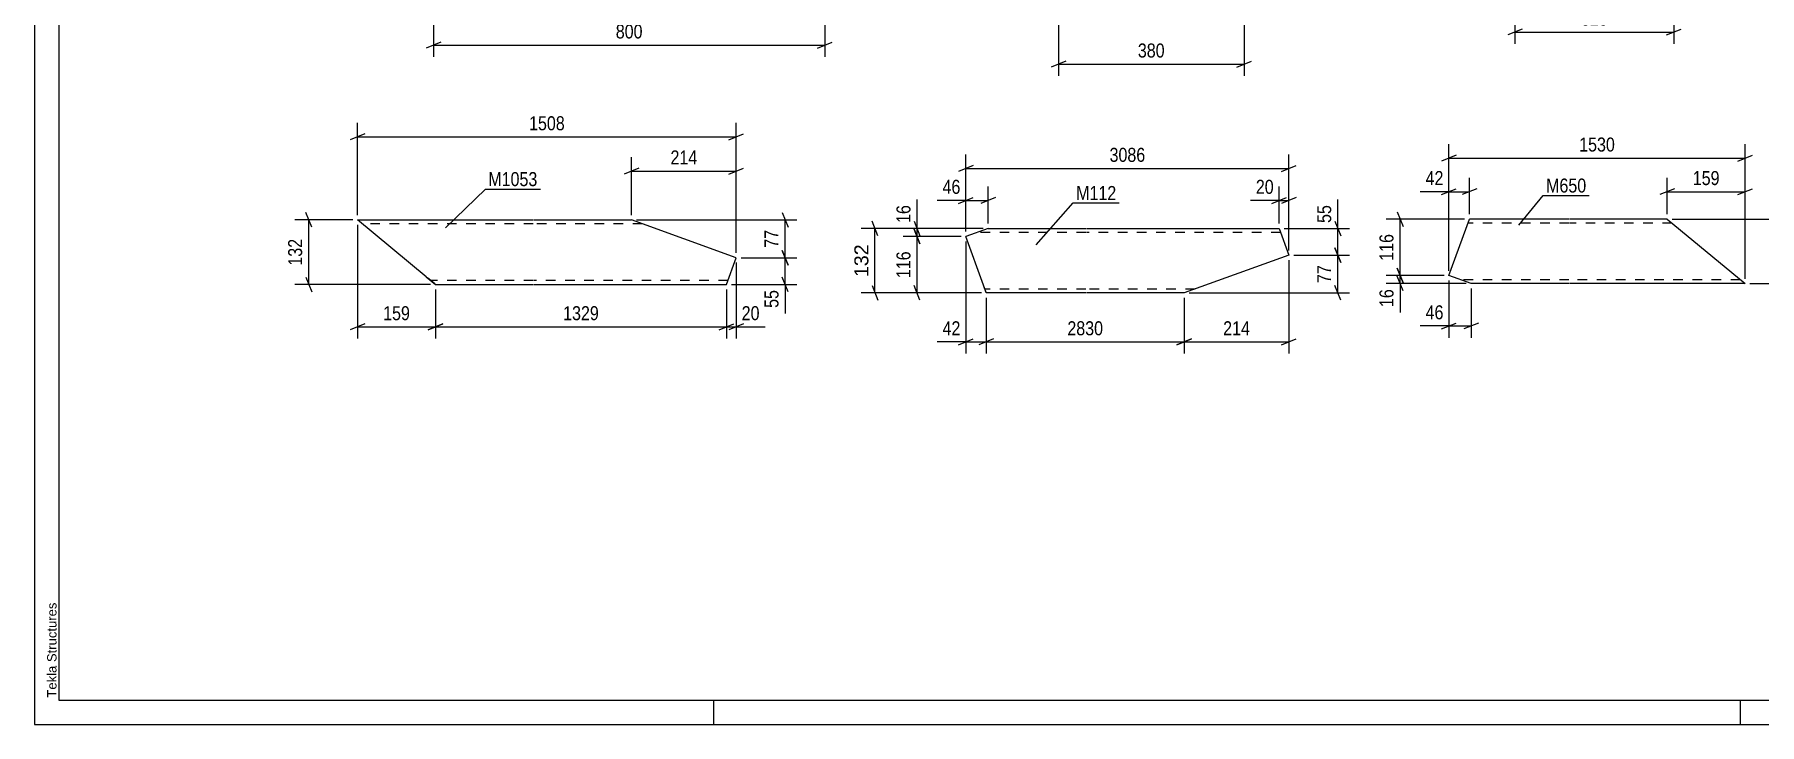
# Model space of a CAD drawing. Header units: millimetres. Extents: x 0 to 1189, y 0 to 841.
# Drawn here: x 0 to 352.9, y 0 to 141.1 of the extents above; entities that cross this region are included whole.
import ezdxf

# ---------------------------------------------------------------- set-up
doc = ezdxf.new("R2010")
doc.units = ezdxf.units.MM
doc.linetypes.add('DXK_LINE_DOT2', pattern=[3.9198, 1.9599, -1.9599])
doc.styles.add('Arial', font='ARIAL.TTF', dxfattribs={"height": 0.2})
doc.styles.add('Arial Narrow', font='ARIALN.TTF', dxfattribs={"height": 0.2})

# ---------------------------------------------------------------- blocks, each defined once
blk = doc.blocks.new('Unknown-285407614-1132')
at = {"color": 5, "linetype": 'Continuous'}
for p, q in [((0, 841), (0, 0)), ((5, 836), (5, 5)), ((5, 5), (1184, 5)), ((139, 0), (139, 5)), ((349, 0), (349, 5)), ((0, 0), (1189, 0))]:
    blk.add_line(p, q, dxfattribs=at)
at = {"color": 174, "linetype": 'Continuous', "style": 'Arial'}
blk.add_text('Tekla Structures', height=1.9102, rotation=90, dxfattribs=at).set_placement((4.5, 5.5))
blk = doc.blocks.new('Part-285407614-6128 - 6122')
at = {"color": 2, "linetype": 'Continuous'}
for p, q in [((195.11, 101.45), (190.56, 99.8)), ((194.15, 89.85), (190.56, 99.8)), ((195.11, 101.45), (215.11, 101.45)), ((215.21, 101.45), (254.65, 101.45)), ((254.65, 101.45), (256.63, 95.97)), ((256.63, 95.97), (235.21, 88.25)), ((194.72, 88.25), (194.15, 89.85)), ((215.11, 88.25), (194.72, 88.25)), ((235.21, 88.25), (215.21, 88.25))]:
    blk.add_line(p, q, dxfattribs=at)
at = {"color": 7, "linetype": 'DXK_LINE_DOT2'}
for p, q in [((215.11, 100.65), (192.89, 100.65)), ((254.94, 100.65), (215.21, 100.65)), ((194.68, 88.37), (194.15, 89.85)), ((215.11, 89.05), (194.43, 89.05)), ((237.43, 89.05), (215.21, 89.05))]:
    blk.add_line(p, q, dxfattribs=at)
blk = doc.blocks.new('Part-285407614-6309 - 6303')
at = {"color": 2, "linetype": 'Continuous'}
for p, q in [((289.38, 91.8), (293.55, 103.36)), ((313.93, 103.36), (293.55, 103.36)), ((334.03, 103.36), (314.03, 103.36)), ((334.03, 103.36), (349.96, 90.16)), ((293.93, 90.16), (289.38, 91.8)), ((313.93, 90.16), (293.93, 90.16)), ((349.96, 90.16), (314.03, 90.16))]:
    blk.add_line(p, q, dxfattribs=at)
at = {"color": 7, "linetype": 'DXK_LINE_DOT2'}
for p, q in [((313.93, 102.56), (293.26, 102.56)), ((335, 102.56), (314.03, 102.56)), ((313.93, 90.96), (291.72, 90.96)), ((349, 90.96), (314.03, 90.96)), ((348.72, 91.19), (348.77, 91.14)), ((348.92, 91.02), (349, 90.96))]:
    blk.add_line(p, q, dxfattribs=at)
blk = doc.blocks.new('Part-285407614-7165 - 7159')
at = {"color": 2, "linetype": 'Continuous'}
for p, q in [((80.11, 91.58), (66.11, 103.18)), ((66.11, 103.18), (102.04, 103.18)), ((102.14, 103.18), (122.14, 103.18)), ((143.56, 95.46), (122.14, 103.18)), ((141.58, 89.98), (143.56, 95.46)), ((80.11, 91.58), (82.04, 89.98)), ((82.04, 89.98), (102.04, 89.98)), ((102.14, 89.98), (141.58, 89.98))]:
    blk.add_line(p, q, dxfattribs=at)
at = {"color": 7, "linetype": 'DXK_LINE_DOT2'}
for p, q in [((102.04, 102.38), (67.07, 102.38)), ((124.36, 102.38), (102.14, 102.38)), ((81.89, 90.1), (80.11, 91.58)), ((80.79, 91.01), (80.85, 90.97)), ((81, 90.84), (81.07, 90.78)), ((102.04, 90.78), (81.07, 90.78)), ((141.87, 90.78), (102.14, 90.78))]:
    blk.add_line(p, q, dxfattribs=at)
blk = doc.blocks.new('StraightDimension-285407614-6162 - 6122')
at = {"color": 7, "linetype": 'Continuous'}
for p, q in [((189.56, 99.8), (177.71, 99.8)), ((179.96, 101.3), (181.16, 98.3)), ((180.56, 88.25), (180.56, 99.8)), ((193.72, 88.25), (177.71, 88.25)), ((181.16, 86.75), (179.96, 89.75))]:
    blk.add_line(p, q, dxfattribs=at)
at = {"color": 0}
blk.add_wipeout([(179.81, 97.37), (175.61, 97.37), (175.61, 90.68), (179.81, 90.68)], dxfattribs=at)
at = {"color": 3, "style": 'Arial Narrow'}
blk.add_text('116', height=2.863, rotation=90.0002, dxfattribs=at).set_placement((179.21, 91.28))
blk = doc.blocks.new('StraightDimension-285407614-6131 - 6122')
at = {"color": 7, "linetype": 'Continuous'}
for p, q in [((190.56, 100.8), (190.56, 116.57)), ((256.63, 96.97), (256.63, 116.57)), ((192.06, 114.32), (189.06, 113.12)), ((190.56, 113.72), (256.63, 113.72)), ((255.13, 113.12), (258.13, 114.32))]:
    blk.add_line(p, q, dxfattribs=at)
at = {"color": 0}
blk.add_wipeout([(227.85, 114.47), (227.85, 118.67), (219.34, 118.67), (219.34, 114.47)], dxfattribs=at)
at = {"color": 3, "style": 'Arial Narrow'}
blk.add_text('3086', height=2.863, dxfattribs=at).set_placement((219.94, 115.07))
blk = doc.blocks.new('StraightDimension-285407614-6151 - 6122')
at = {"color": 7, "linetype": 'Continuous'}
for p, q in [((266.03, 102.95), (267.23, 99.95)), ((255.65, 101.45), (269.03, 101.45)), ((266.63, 95.97), (266.63, 101.45)), ((257.63, 95.97), (269.03, 95.97)), ((267.23, 94.47), (266.03, 97.47))]:
    blk.add_line(p, q, dxfattribs=at)
at = {"color": 0}
blk.add_wipeout([(265.88, 106.83), (261.68, 106.83), (261.68, 101.97), (265.88, 101.97)], dxfattribs=at)
at = {"color": 7, "linetype": 'Continuous'}
blk.add_line((266.63, 101.45), (266.63, 107.35), dxfattribs=at)
blk.add_line((266.63, 101.45), (266.63, 107.35), dxfattribs=at)
at = {"color": 3, "style": 'Arial Narrow'}
blk.add_text('55', height=2.863, rotation=90.0002, dxfattribs=at).set_placement((265.28, 102.57))
blk = doc.blocks.new('StraightDimension-285407614-6142 - 6122')
at = {"color": 7, "linetype": 'Continuous'}
for p, q in [((257.63, 95.97), (269.03, 95.97)), ((266.03, 97.47), (267.23, 94.47)), ((266.63, 88.25), (266.63, 95.97)), ((236.21, 88.25), (269.03, 88.25)), ((267.23, 86.75), (266.03, 89.75))]:
    blk.add_line(p, q, dxfattribs=at)
at = {"color": 0}
blk.add_wipeout([(265.88, 94.53), (261.68, 94.53), (261.68, 89.68), (265.88, 89.68)], dxfattribs=at)
at = {"color": 3, "style": 'Arial Narrow'}
blk.add_text('77', height=2.863, rotation=90.0002, dxfattribs=at).set_placement((265.28, 90.28))
blk = doc.blocks.new('StraightDimension-285407614-6176 - 6122')
at = {"color": 7, "linetype": 'Continuous'}
for p, q in [((179.96, 102.95), (181.16, 99.95)), ((194.11, 101.45), (177.71, 101.45)), ((189.56, 99.8), (177.71, 99.8)), ((181.16, 98.3), (179.96, 101.3)), ((180.56, 99.8), (180.56, 101.45))]:
    blk.add_line(p, q, dxfattribs=at)
at = {"color": 0}
blk.add_wipeout([(179.81, 106.83), (175.61, 106.83), (175.61, 101.97), (179.81, 101.97)], dxfattribs=at)
at = {"color": 7, "linetype": 'Continuous'}
blk.add_line((180.56, 101.45), (180.56, 107.35), dxfattribs=at)
blk.add_line((180.56, 101.45), (180.56, 107.35), dxfattribs=at)
at = {"color": 3, "style": 'Arial Narrow'}
blk.add_text('16', height=2.863, rotation=90.0002, dxfattribs=at).set_placement((179.21, 102.57))
blk = doc.blocks.new('StraightDimension-285407614-6188 - 6122')
at = {"color": 7, "linetype": 'Continuous'}
for p, q in [((190.56, 100.8), (190.56, 110.03)), ((195.11, 102.45), (195.11, 110.03)), ((189.06, 106.58), (192.06, 107.78)), ((190.56, 107.18), (195.11, 107.18)), ((196.61, 107.78), (193.61, 106.58))]:
    blk.add_line(p, q, dxfattribs=at)
at = {"color": 0}
blk.add_wipeout([(190.03, 107.93), (190.03, 112.13), (185.17, 112.13), (185.17, 107.93)], dxfattribs=at)
at = {"color": 7, "linetype": 'Continuous'}
blk.add_line((190.56, 107.18), (184.65, 107.18), dxfattribs=at)
blk.add_line((190.56, 107.18), (184.65, 107.18), dxfattribs=at)
at = {"color": 3, "style": 'Arial Narrow'}
blk.add_text('46', height=2.863, dxfattribs=at).set_placement((185.77, 108.53))
blk = doc.blocks.new('StraightDimension-285407614-6206 - 6122')
at = {"color": 7, "linetype": 'Continuous'}
for p, q in [((254.65, 102.45), (254.65, 110.03)), ((256.63, 96.97), (256.63, 110.03)), ((253.15, 106.58), (256.15, 107.78)), ((254.65, 107.18), (256.63, 107.18)), ((258.13, 107.78), (255.13, 106.58))]:
    blk.add_line(p, q, dxfattribs=at)
at = {"color": 0}
blk.add_wipeout([(254.13, 107.93), (254.13, 112.13), (249.27, 112.13), (249.27, 107.93)], dxfattribs=at)
at = {"color": 7, "linetype": 'Continuous'}
blk.add_line((254.65, 107.18), (248.75, 107.18), dxfattribs=at)
blk.add_line((254.65, 107.18), (248.75, 107.18), dxfattribs=at)
at = {"color": 3, "style": 'Arial Narrow'}
blk.add_text('20', height=2.863, dxfattribs=at).set_placement((249.87, 108.53))
blk = doc.blocks.new('StraightDimension-285407614-6220 - 6122')
at = {"color": 7, "linetype": 'Continuous'}
for p, q in [((190.56, 98.8), (190.56, 75.85)), ((194.72, 87.25), (194.72, 75.85)), ((189.06, 77.65), (192.06, 78.85)), ((190.56, 78.25), (194.72, 78.25)), ((196.22, 78.85), (193.22, 77.65))]:
    blk.add_line(p, q, dxfattribs=at)
at = {"color": 0}
blk.add_wipeout([(190.03, 79), (190.03, 83.2), (185.17, 83.2), (185.17, 79)], dxfattribs=at)
at = {"color": 7, "linetype": 'Continuous'}
blk.add_line((190.56, 78.25), (184.65, 78.25), dxfattribs=at)
blk.add_line((190.56, 78.25), (184.65, 78.25), dxfattribs=at)
at = {"color": 3, "style": 'Arial Narrow'}
blk.add_text('42', height=2.863, dxfattribs=at).set_placement((185.77, 79.6))
blk = doc.blocks.new('StraightDimension-285407614-6233 - 6122')
at = {"color": 7, "linetype": 'Continuous'}
for p, q in [((256.63, 94.97), (256.63, 75.85)), ((235.21, 87.25), (235.21, 75.85)), ((236.71, 78.85), (233.71, 77.65)), ((235.21, 78.25), (256.63, 78.25)), ((255.13, 77.65), (258.13, 78.85))]:
    blk.add_line(p, q, dxfattribs=at)
at = {"color": 0}
blk.add_wipeout([(249.26, 79), (249.26, 83.2), (242.58, 83.2), (242.58, 79)], dxfattribs=at)
at = {"color": 3, "style": 'Arial Narrow'}
blk.add_text('214', height=2.863, dxfattribs=at).set_placement((243.18, 79.6))
blk = doc.blocks.new('StraightDimension-285407614-6245 - 6122')
at = {"color": 7, "linetype": 'Continuous'}
for p, q in [((194.72, 87.25), (194.72, 75.85)), ((235.21, 87.25), (235.21, 75.85)), ((196.22, 78.85), (193.22, 77.65)), ((194.72, 78.25), (235.21, 78.25)), ((233.71, 77.65), (236.71, 78.85))]:
    blk.add_line(p, q, dxfattribs=at)
at = {"color": 0}
blk.add_wipeout([(219.22, 79), (219.22, 83.2), (210.71, 83.2), (210.71, 79)], dxfattribs=at)
at = {"color": 3, "style": 'Arial Narrow'}
blk.add_text('2830', height=2.863, dxfattribs=at).set_placement((211.31, 79.6))
blk = doc.blocks.new('StraightDimension-285407614-6261 - 6122')
at = {"color": 7, "linetype": 'Continuous'}
for p, q in [((172.55, 99.95), (171.35, 102.95)), ((194.11, 101.45), (169.1, 101.45)), ((171.95, 88.25), (171.95, 101.45)), ((193.72, 88.25), (169.1, 88.25)), ((171.35, 89.75), (172.55, 86.75))]:
    blk.add_line(p, q, dxfattribs=at)
at = {"color": 0}
blk.add_wipeout([(171.2, 98.78), (167, 98.78), (167, 90.91), (171.2, 90.91)], dxfattribs=at)
at = {"color": 3, "style": 'Arial'}
blk.add_text('132', height=2.865, rotation=90.0002, dxfattribs=at).set_placement((170.6, 91.51))
blk = doc.blocks.new('StraightDimension-285407614-6353 - 6303')
at = {"color": 7, "linetype": 'Continuous'}
for p, q in [((288.38, 91.8), (276.53, 91.8)), ((278.78, 93.3), (279.98, 90.3)), ((279.38, 90.16), (279.38, 91.8)), ((292.93, 90.16), (276.53, 90.16)), ((279.98, 88.66), (278.78, 91.66))]:
    blk.add_line(p, q, dxfattribs=at)
at = {"color": 0}
blk.add_wipeout([(278.63, 89.63), (274.43, 89.63), (274.43, 84.77), (278.63, 84.77)], dxfattribs=at)
at = {"color": 7, "linetype": 'Continuous'}
blk.add_line((279.38, 90.16), (279.38, 84.25), dxfattribs=at)
blk.add_line((279.38, 90.16), (279.38, 84.25), dxfattribs=at)
at = {"color": 3, "style": 'Arial Narrow'}
blk.add_text('16', height=2.863, rotation=90.0002, dxfattribs=at).set_placement((278.03, 85.37))
blk = doc.blocks.new('StraightDimension-285407614-6337 - 6303')
at = {"color": 7, "linetype": 'Continuous'}
for p, q in [((292.55, 103.36), (276.53, 103.36)), ((278.78, 104.86), (279.98, 101.86)), ((279.38, 91.8), (279.38, 103.36)), ((288.38, 91.8), (276.53, 91.8)), ((279.98, 90.3), (278.78, 93.3))]:
    blk.add_line(p, q, dxfattribs=at)
at = {"color": 0}
blk.add_wipeout([(278.63, 100.92), (274.43, 100.92), (274.43, 94.23), (278.63, 94.23)], dxfattribs=at)
at = {"color": 3, "style": 'Arial Narrow'}
blk.add_text('116', height=2.863, rotation=90.0002, dxfattribs=at).set_placement((278.03, 94.83))
blk = doc.blocks.new('StraightDimension-285407614-6368 - 6303')
at = {"color": 7, "linetype": 'Continuous'}
for p, q in [((289.38, 90.8), (289.38, 79.11)), ((293.93, 89.16), (293.93, 79.11)), ((287.88, 80.91), (290.88, 82.11)), ((289.38, 81.51), (293.93, 81.51)), ((295.43, 82.11), (292.43, 80.91))]:
    blk.add_line(p, q, dxfattribs=at)
at = {"color": 0}
blk.add_wipeout([(288.86, 82.26), (288.86, 86.46), (284, 86.46), (284, 82.26)], dxfattribs=at)
at = {"color": 7, "linetype": 'Continuous'}
blk.add_line((289.38, 81.51), (283.48, 81.51), dxfattribs=at)
blk.add_line((289.38, 81.51), (283.48, 81.51), dxfattribs=at)
at = {"color": 3, "style": 'Arial Narrow'}
blk.add_text('46', height=2.863, dxfattribs=at).set_placement((284.6, 82.86))
blk = doc.blocks.new('StraightDimension-285407614-6312 - 6303')
at = {"color": 7, "linetype": 'Continuous'}
for p, q in [((289.38, 92.8), (289.38, 118.68)), ((349.96, 91.16), (349.96, 118.68)), ((290.88, 116.43), (287.88, 115.23)), ((289.38, 115.83), (349.96, 115.83)), ((348.46, 115.23), (351.46, 116.43))]:
    blk.add_line(p, q, dxfattribs=at)
at = {"color": 0}
blk.add_wipeout([(323.93, 116.58), (323.93, 120.78), (315.42, 120.78), (315.42, 116.58)], dxfattribs=at)
at = {"color": 3, "style": 'Arial Narrow'}
blk.add_text('1530', height=2.863, dxfattribs=at).set_placement((316.02, 117.18))
blk = doc.blocks.new('StraightDimension-285407614-6323 - 6303')
at = {"color": 7, "linetype": 'Continuous'}
for p, q in [((335.03, 103.36), (362.36, 103.36)), ((360.56, 101.86), (359.36, 104.86)), ((359.96, 90.16), (359.96, 103.36)), ((350.96, 90.16), (362.36, 90.16)), ((359.36, 91.66), (360.56, 88.66))]:
    blk.add_line(p, q, dxfattribs=at)
at = {"color": 0}
blk.add_wipeout([(359.21, 100.1), (355.01, 100.1), (355.01, 93.41), (359.21, 93.41)], dxfattribs=at)
at = {"color": 3, "style": 'Arial Narrow'}
blk.add_text('132', height=2.863, rotation=90.0002, dxfattribs=at).set_placement((358.61, 94.01))
blk = doc.blocks.new('StraightDimension-285407614-6386 - 6303')
at = {"color": 7, "linetype": 'Continuous'}
for p, q in [((287.88, 108.37), (290.88, 109.57)), ((289.38, 92.8), (289.38, 111.82)), ((295.05, 109.57), (292.05, 108.37)), ((293.55, 104.36), (293.55, 111.82)), ((289.38, 108.97), (293.55, 108.97))]:
    blk.add_line(p, q, dxfattribs=at)
at = {"color": 0}
blk.add_wipeout([(288.86, 109.72), (288.86, 113.92), (284, 113.92), (284, 109.72)], dxfattribs=at)
at = {"color": 7, "linetype": 'Continuous'}
blk.add_line((289.38, 108.97), (283.48, 108.97), dxfattribs=at)
blk.add_line((289.38, 108.97), (283.48, 108.97), dxfattribs=at)
at = {"color": 3, "style": 'Arial Narrow'}
blk.add_text('42', height=2.863, dxfattribs=at).set_placement((284.6, 110.32))
blk = doc.blocks.new('StraightDimension-285407614-6400 - 6303')
at = {"color": 7, "linetype": 'Continuous'}
for p, q in [((335.53, 109.57), (332.53, 108.37)), ((334.03, 104.36), (334.03, 111.82)), ((348.46, 108.37), (351.46, 109.57)), ((349.96, 91.16), (349.96, 111.82)), ((334.03, 108.97), (349.96, 108.97))]:
    blk.add_line(p, q, dxfattribs=at)
at = {"color": 0}
blk.add_wipeout([(345.34, 109.72), (345.34, 113.92), (338.66, 113.92), (338.66, 109.72)], dxfattribs=at)
at = {"color": 3, "style": 'Arial Narrow'}
blk.add_text('159', height=2.863, dxfattribs=at).set_placement((339.26, 110.32))
blk = doc.blocks.new('StraightDimension-285407614-6504 - 6420')
at = {"color": 7, "linetype": 'Continuous'}
for p, q in [((81.66, 175.73), (81.66, 136.55)), ((161.66, 175.73), (161.66, 136.55)), ((83.16, 139.55), (80.16, 138.35)), ((81.66, 138.95), (161.66, 138.95)), ((160.16, 138.35), (163.16, 139.55))]:
    blk.add_line(p, q, dxfattribs=at)
at = {"color": 0}
blk.add_wipeout([(125.01, 139.7), (125.01, 143.9), (118.32, 143.9), (118.32, 139.7)], dxfattribs=at)
at = {"color": 3, "style": 'Arial Narrow'}
blk.add_text('800', height=2.863, dxfattribs=at).set_placement((118.92, 140.3))
blk = doc.blocks.new('StraightDimension-285407614-6824 - 6783')
at = {"color": 7, "linetype": 'Continuous'}
for p, q in [((302.89, 160.25), (302.89, 139.22)), ((335.39, 160.25), (335.39, 139.22)), ((304.39, 142.22), (301.39, 141.02)), ((302.89, 141.62), (335.39, 141.62)), ((333.89, 141.02), (336.89, 142.22))]:
    blk.add_line(p, q, dxfattribs=at)
at = {"color": 0}
blk.add_wipeout([(322.49, 142.37), (322.49, 146.57), (315.8, 146.57), (315.8, 142.37)], dxfattribs=at)
at = {"color": 3, "style": 'Arial Narrow'}
blk.add_text('325', height=2.863, dxfattribs=at).set_placement((316.4, 142.97))
blk = doc.blocks.new('StraightDimension-285407614-6966 - 6925')
at = {"color": 7, "linetype": 'Continuous'}
for p, q in [((209.48, 153.98), (209.48, 132.66)), ((247.48, 153.98), (247.48, 132.66)), ((210.98, 135.66), (207.98, 134.46)), ((209.48, 135.06), (247.48, 135.06)), ((245.98, 134.46), (248.98, 135.66))]:
    blk.add_line(p, q, dxfattribs=at)
at = {"color": 0}
blk.add_wipeout([(231.82, 135.81), (231.82, 140.01), (225.13, 140.01), (225.13, 135.81)], dxfattribs=at)
at = {"color": 3, "style": 'Arial Narrow'}
blk.add_text('380', height=2.863, dxfattribs=at).set_placement((225.73, 136.41))
blk = doc.blocks.new('StraightDimension-285407614-7168 - 7159')
at = {"color": 7, "linetype": 'Continuous'}
for p, q in [((67.61, 120.78), (64.61, 119.58)), ((66.11, 104.18), (66.11, 123.03)), ((66.11, 120.18), (143.56, 120.18)), ((142.06, 119.58), (145.06, 120.78)), ((143.56, 96.46), (143.56, 123.03))]:
    blk.add_line(p, q, dxfattribs=at)
at = {"color": 0}
blk.add_wipeout([(109.09, 120.93), (109.09, 125.13), (100.58, 125.13), (100.58, 120.93)], dxfattribs=at)
at = {"color": 3, "style": 'Arial Narrow'}
blk.add_text('1508', height=2.863, dxfattribs=at).set_placement((101.18, 121.53))
blk = doc.blocks.new('StraightDimension-285407614-7232 - 7159')
at = {"color": 7, "linetype": 'Continuous'}
for p, q in [((66.11, 102.18), (66.11, 78.94)), ((82.04, 88.98), (82.04, 78.94)), ((67.61, 81.94), (64.61, 80.74)), ((66.11, 81.34), (82.04, 81.34)), ((80.54, 80.74), (83.54, 81.94))]:
    blk.add_line(p, q, dxfattribs=at)
at = {"color": 0}
blk.add_wipeout([(77.42, 82.09), (77.42, 86.29), (70.73, 86.29), (70.73, 82.09)], dxfattribs=at)
at = {"color": 3, "style": 'Arial Narrow'}
blk.add_text('159', height=2.863, dxfattribs=at).set_placement((71.33, 82.69))
blk = doc.blocks.new('StraightDimension-285407614-7203 - 7159')
at = {"color": 7, "linetype": 'Continuous'}
for p, q in [((123.14, 103.18), (155.96, 103.18)), ((152.96, 104.68), (154.16, 101.68)), ((153.56, 95.46), (153.56, 103.18)), ((144.56, 95.46), (155.96, 95.46)), ((154.16, 93.96), (152.96, 96.96))]:
    blk.add_line(p, q, dxfattribs=at)
at = {"color": 0}
blk.add_wipeout([(152.81, 101.75), (148.61, 101.75), (148.61, 96.89), (152.81, 96.89)], dxfattribs=at)
at = {"color": 3, "style": 'Arial Narrow'}
blk.add_text('77', height=2.863, rotation=90.0002, dxfattribs=at).set_placement((152.21, 97.49))
blk = doc.blocks.new('StraightDimension-285407614-7179 - 7159')
at = {"color": 7, "linetype": 'Continuous'}
for p, q in [((65.11, 103.18), (53.26, 103.18)), ((56.71, 101.68), (55.51, 104.68)), ((56.11, 89.98), (56.11, 103.18)), ((81.04, 89.98), (53.26, 89.98)), ((55.51, 91.48), (56.71, 88.48))]:
    blk.add_line(p, q, dxfattribs=at)
at = {"color": 0}
blk.add_wipeout([(55.36, 99.92), (51.16, 99.92), (51.16, 93.24), (55.36, 93.24)], dxfattribs=at)
at = {"color": 3, "style": 'Arial Narrow'}
blk.add_text('132', height=2.863, rotation=90.0002, dxfattribs=at).set_placement((54.76, 93.84))
blk = doc.blocks.new('StraightDimension-285407614-7193 - 7159')
at = {"color": 7, "linetype": 'Continuous'}
for p, q in [((144.56, 95.46), (155.96, 95.46)), ((152.96, 96.96), (154.16, 93.96)), ((153.56, 89.98), (153.56, 95.46)), ((142.58, 89.98), (155.96, 89.98)), ((154.16, 88.48), (152.96, 91.48))]:
    blk.add_line(p, q, dxfattribs=at)
at = {"color": 0}
blk.add_wipeout([(152.81, 89.45), (148.61, 89.45), (148.61, 84.6), (152.81, 84.6)], dxfattribs=at)
at = {"color": 7, "linetype": 'Continuous'}
blk.add_line((153.56, 89.98), (153.56, 84.07), dxfattribs=at)
blk.add_line((153.56, 89.98), (153.56, 84.07), dxfattribs=at)
at = {"color": 3, "style": 'Arial Narrow'}
blk.add_text('55', height=2.863, rotation=90.0002, dxfattribs=at).set_placement((152.21, 85.2))
blk = doc.blocks.new('StraightDimension-285407614-7213 - 7159')
at = {"color": 7, "linetype": 'Continuous'}
for p, q in [((123.64, 113.78), (120.64, 112.58)), ((122.14, 104.18), (122.14, 116.03)), ((122.14, 113.18), (143.56, 113.18)), ((142.06, 112.58), (145.06, 113.78)), ((143.56, 96.46), (143.56, 116.03))]:
    blk.add_line(p, q, dxfattribs=at)
at = {"color": 0}
blk.add_wipeout([(136.19, 113.93), (136.19, 118.13), (129.51, 118.13), (129.51, 113.93)], dxfattribs=at)
at = {"color": 3, "style": 'Arial Narrow'}
blk.add_text('214', height=2.863, dxfattribs=at).set_placement((130.11, 114.53))
blk = doc.blocks.new('StraightDimension-285407614-7245 - 7159')
at = {"color": 7, "linetype": 'Continuous'}
for p, q in [((143.56, 94.46), (143.56, 78.94)), ((141.58, 88.98), (141.58, 78.94)), ((140.08, 80.74), (143.08, 81.94)), ((141.58, 81.34), (143.56, 81.34)), ((145.06, 81.94), (142.06, 80.74))]:
    blk.add_line(p, q, dxfattribs=at)
at = {"color": 0}
blk.add_wipeout([(148.94, 82.09), (148.94, 86.29), (144.08, 86.29), (144.08, 82.09)], dxfattribs=at)
at = {"color": 7, "linetype": 'Continuous'}
blk.add_line((143.56, 81.34), (149.47, 81.34), dxfattribs=at)
blk.add_line((143.56, 81.34), (149.47, 81.34), dxfattribs=at)
at = {"color": 3, "style": 'Arial Narrow'}
blk.add_text('20', height=2.863, dxfattribs=at).set_placement((144.68, 82.69))
blk = doc.blocks.new('StraightDimension-285407614-7258 - 7159')
at = {"color": 7, "linetype": 'Continuous'}
for p, q in [((82.04, 88.98), (82.04, 78.94)), ((141.58, 88.98), (141.58, 78.94)), ((83.54, 81.94), (80.54, 80.74)), ((82.04, 81.34), (141.58, 81.34)), ((140.08, 80.74), (143.08, 81.94))]:
    blk.add_line(p, q, dxfattribs=at)
at = {"color": 0}
blk.add_wipeout([(116.07, 82.09), (116.07, 86.29), (107.55, 86.29), (107.55, 82.09)], dxfattribs=at)
at = {"color": 3, "style": 'Arial Narrow'}
blk.add_text('1329', height=2.863, dxfattribs=at).set_placement((108.15, 82.69))
blk = doc.blocks.new('Mark-285407614-6124 - 6122')
at = {"color": 0}
blk.add_wipeout([(221.33, 107.26), (221.33, 110.26), (213.11, 110.26), (213.11, 107.26)], dxfattribs=at)
blk.add_wipeout([(221.33, 107.26), (221.33, 110.26), (213.11, 110.26), (213.11, 107.26)], dxfattribs=at)
at = {"color": 30, "linetype": 'Continuous'}
for p, q in [((204.9, 98.08), (212.51, 106.66)), ((212.51, 106.66), (221.93, 106.66))]:
    blk.add_line(p, q, dxfattribs=at)
at = {"color": 3, "style": 'Arial Narrow'}
blk.add_text('M112', height=2.863, dxfattribs=at).set_placement((213.11, 107.26))
blk = doc.blocks.new('Mark-285407614-6305 - 6303')
at = {"color": 0}
blk.add_wipeout([(317.48, 108.79), (317.48, 111.79), (309.25, 111.79), (309.25, 108.79)], dxfattribs=at)
blk.add_wipeout([(317.48, 108.79), (317.48, 111.79), (309.25, 111.79), (309.25, 108.79)], dxfattribs=at)
at = {"color": 30, "linetype": 'Continuous'}
for p, q in [((303.67, 102.09), (308.65, 108.19)), ((308.65, 108.19), (318.08, 108.19))]:
    blk.add_line(p, q, dxfattribs=at)
at = {"color": 3, "style": 'Arial Narrow'}
blk.add_text('M650', height=2.863, dxfattribs=at).set_placement((309.25, 108.79))
blk = doc.blocks.new('Mark-285407614-7161 - 7159')
at = {"color": 0}
blk.add_wipeout([(102.89, 110.1), (102.89, 113.1), (92.84, 113.1), (92.84, 110.1)], dxfattribs=at)
blk.add_wipeout([(102.89, 110.1), (102.89, 113.1), (92.84, 113.1), (92.84, 110.1)], dxfattribs=at)
at = {"color": 30, "linetype": 'Continuous'}
for p, q in [((84.1, 101.57), (92.24, 109.5)), ((92.24, 109.5), (103.49, 109.5))]:
    blk.add_line(p, q, dxfattribs=at)
at = {"color": 3, "style": 'Arial Narrow'}
blk.add_text('M1053', height=2.863, dxfattribs=at).set_placement((92.84, 110.1))

msp = doc.modelspace()

# ---------------------------------------------------------------- block references
for name in ['Unknown-285407614-1132', 'Part-285407614-7165 - 7159', 'Part-285407614-6309 - 6303', 'Part-285407614-6128 - 6122']:
    msp.add_blockref(name, (0, 0))

# ---------------------------------------------------------------- next in the draw order: block references
for name in ['StraightDimension-285407614-6504 - 6420', 'StraightDimension-285407614-6824 - 6783', 'StraightDimension-285407614-6966 - 6925', 'StraightDimension-285407614-7168 - 7159', 'StraightDimension-285407614-6162 - 6122', 'StraightDimension-285407614-6353 - 6303']:
    msp.add_blockref(name, (0, 0))

# ---------------------------------------------------------------- next in the draw order: block references
for name in ['StraightDimension-285407614-6131 - 6122', 'StraightDimension-285407614-7203 - 7159', 'StraightDimension-285407614-6337 - 6303', 'StraightDimension-285407614-7232 - 7159']:
    msp.add_blockref(name, (0, 0))

# ---------------------------------------------------------------- next in the draw order: block references
for name in ['Mark-285407614-7161 - 7159', 'Mark-285407614-6124 - 6122', 'StraightDimension-285407614-6176 - 6122', 'StraightDimension-285407614-6151 - 6122', 'StraightDimension-285407614-7179 - 7159', 'StraightDimension-285407614-7193 - 7159', 'StraightDimension-285407614-6368 - 6303']:
    msp.add_blockref(name, (0, 0))

# ---------------------------------------------------------------- next in the draw order: block references
for name in ['StraightDimension-285407614-6312 - 6303', 'StraightDimension-285407614-7213 - 7159', 'StraightDimension-285407614-6188 - 6122', 'StraightDimension-285407614-6220 - 6122', 'StraightDimension-285407614-6142 - 6122', 'StraightDimension-285407614-7245 - 7159']:
    msp.add_blockref(name, (0, 0))

# ---------------------------------------------------------------- next in the draw order: block references
for name in ['StraightDimension-285407614-6386 - 6303', 'StraightDimension-285407614-6206 - 6122', 'Mark-285407614-6305 - 6303', 'StraightDimension-285407614-6323 - 6303', 'StraightDimension-285407614-6233 - 6122', 'StraightDimension-285407614-7258 - 7159']:
    msp.add_blockref(name, (0, 0))

# ---------------------------------------------------------------- next in the draw order: block references
for name in ['StraightDimension-285407614-6400 - 6303', 'StraightDimension-285407614-6245 - 6122']:
    msp.add_blockref(name, (0, 0))

# ---------------------------------------------------------------- next in the draw order: block references
msp.add_blockref('StraightDimension-285407614-6261 - 6122', (0, 0))

doc.saveas('drawing.dxf')
